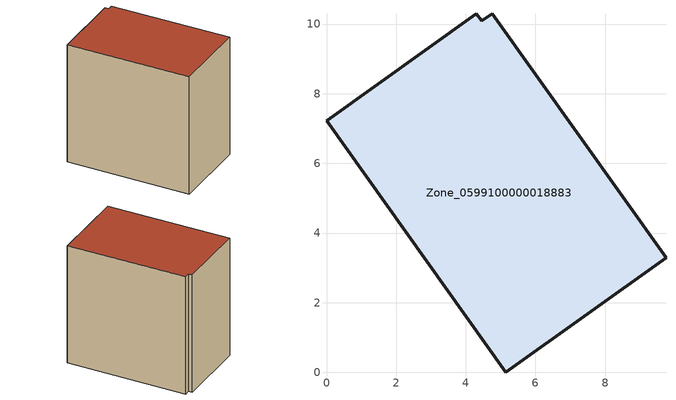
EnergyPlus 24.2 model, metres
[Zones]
Zone_0599100000018883
 floor ground (C_G): 4.46,10.09 4.76,10.3 9.75,3.29 5.14,0 0,7.22 4.3,10.29 z0
 wall outside (C_F): 5.14,0 9.75,3.29 4.76,10.3 4.46,10.09 4.3,10.29 0,7.22 5.14,0 z0:8.77
 roof outside (C_R): 4.76,10.3 4.46,10.09 4.3,10.29 0,7.22 5.14,0 9.75,3.29 z8.77
[BUILDING]
Pand.0599100000018883: North Axis=0; Terrain=City; Loads Convergence Tolerance Value=0.04; Temperature Convergence Tolerance Value=0.4; Solar Distribution=FullExterior; Maximum Number of Warmup Days=25; Minimum Number of Warmup Days=1
[Site:Location]
Rotterdam.The.Hague.AP_ZH_NLD Design_Conditions: Latitude=51.96; Longitude=4.45; Time Zone=1; Elevation=-4.5
[SITE:GROUNDTEMPERATURE:BUILDINGSURFACE]
18, 18, 18, 18, 18, 18, 18, 18, 18, 18, 18, 18
[MATERIAL] Thermal Absorptance=0.9; Solar Absorptance=0.7; Visible Absorptance=0.7
Name | Roughness | Thickness | Conductivity | Density | Specific Heat
G.TC.1975-1991 | MediumSmooth | 0.15 | 0.288461 | 540 | 1210
F.TC.1975-1991 | Rough | 0.3 | 0.230769 | 1920 | 840
R.TC.1975-1991 | MediumRough | 0.2 | 0.153846 | 1500 | 1000
[CONSTRUCTION]
C_G: G.TC.1975-1991
C_F: F.TC.1975-1991
C_R: R.TC.1975-1991
[ZONE]
Zone_0599100000018883: Type=1; Multiplier=1; Ceiling Height=Autocalculate; Volume=Autocalculate; Floor Area=autocalculate; Part of Total Floor Area=Yes
[ZONEINFILTRATION:DESIGNFLOWRATE]
Infil_Zone_0599100000018883: Zone or ZoneList or Space or SpaceList=Zone_0599100000018883; Schedule=AlwaysOn; Design Flow Rate Calculation Method=Flow/Area; Flow Rate per Floor Area=0.003; Constant Term Coefficient=1; Temperature Term Coefficient=0; Velocity Term Coefficient=0; Velocity Squared Term Coefficient=0
[HVACTEMPLATE:ZONE:IDEALLOADSAIRSYSTEM]
Zone_0599100000018883: Maximum Heating Supply Air Temperature=50; Minimum Cooling Supply Air Temperature=13; Maximum Heating Supply Air Humidity Ratio=0.0156; Minimum Cooling Supply Air Humidity Ratio=0.0077; Heating Limit=NoLimit; Cooling Limit=NoLimit; Dehumidification Control Type=ConstantSensibleHeatRatio; Cooling Sensible Heat Ratio=0.7; Dehumidification Setpoint=60; Humidification Control Type=None; Humidification Setpoint=30; Outdoor Air Method=None; Outdoor Air Flow Rate per Person=0.00944; Outdoor Air Flow Rate per Zone Floor Area=0; Outdoor Air Flow Rate per Zone=0; Demand Controlled Ventilation Type=None; Outdoor Air Economizer Type=NoEconomizer; Heat Recovery Type=None; Sensible Heat Recovery Effectiveness=0.7; Latent Heat Recovery Effectiveness=0.65
[ZONECONTROL:THERMOSTAT]
ThermostatControl_Zone_0599100000018883: Zone or ZoneList=Zone_0599100000018883; Control Type Schedule=DualSetpointControlType; Control 1=Thermostat_Zone_0599100000018883; Temperature Difference Between Cutout And Setpoint=0
[THERMOSTATSETPOINT:DUALSETPOINT]
Thermostat_Zone_0599100000018883: Heating Setpoint Temperature Schedule=HeatingSetpoint_Zone_0599100000018883; Cooling Setpoint Temperature Schedule=CoolingSetpoint_Zone_0599100000018883
[SCHEDULE:COMPACT]
HeatingSetpoint_Zone_0599100000018883: Through: 12/31, For: AllDays, Until: 24:00, 21
CoolingSetpoint_Zone_0599100000018883: Through: 12/31, For: AllDays, Until: 24:00, 24
DualSetpointControlType: Through: 12/31, For: AllDays, Until: 24:00, 4
AlwaysOn: Through: 12/31, For: AllDays, Until: 24:00, 1
